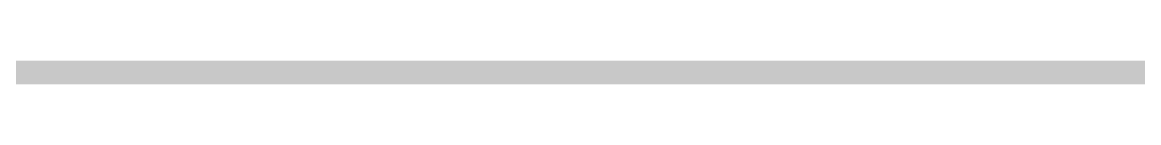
# Model space of a CAD drawing. Header units: inches. Extents: x 0 to 213, y 0 to 212.
# Drawn here: x 0.4626 to 0.9376, y 2.0422 to 2.0522 of the extents above; entities that cross this region are included whole.
import ezdxf

# ---------------------------------------------------------------- set-up
doc = ezdxf.new("R2010")
doc.units = ezdxf.units.IN
doc.header["$MEASUREMENT"] = 0
doc.layers.add('Board Outline', color=216, linetype='Continuous')

msp = doc.modelspace()

# ---------------------------------------------------------------- linework, layer by layer
at = {"layer": 'Board Outline', "const_width": 0.01}
msp.add_lwpolyline([(5e-07, 2.0472446), (3.006969, 2.0472446)], dxfattribs=at)

doc.saveas('drawing.dxf')
